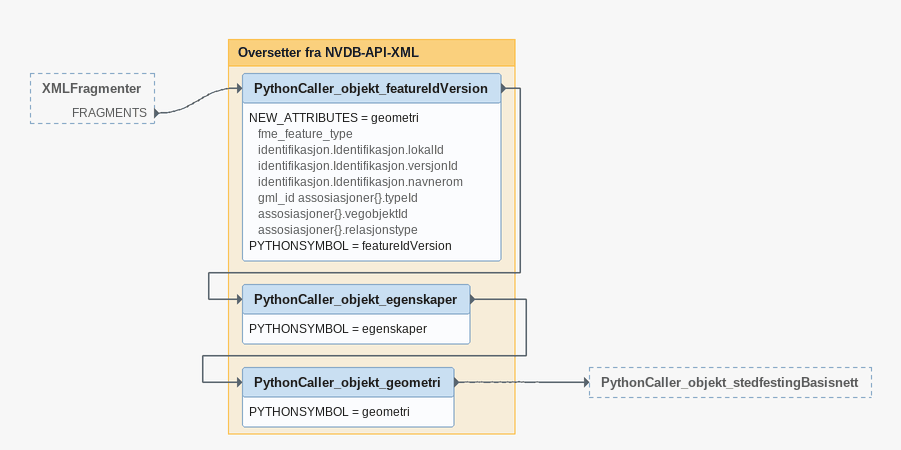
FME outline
XMLFragmenter [outside]
    FRAGMENTS -> PythonCaller_objekt_featureIdVersion

Bookmark: Oversetter fra NVDB-API-XML
PythonCaller_objekt_featureIdVersion
    NEW_ATTRIBUTES = geometri fme_feature_type identifikasjon.Identifikasjon.lokalId identifikasjon.Identifikasjon.versjonId identifikasjon.Identifikasjon.navnerom gml_id assosiasjoner{}.typeId assosiasjoner{}.vegobjektId assosiasjoner{}.relasjonstype
    PYTHONSYMBOL = featureIdVersion
    -> PythonCaller_objekt_egenskaper
PythonCaller_objekt_egenskaper
    PYTHONSYMBOL = egenskaper
    -> PythonCaller_objekt_geometri
PythonCaller_objekt_geometri
    PYTHONSYMBOL = geometri
    -> PythonCaller_objekt_stedfestingBasisnett
